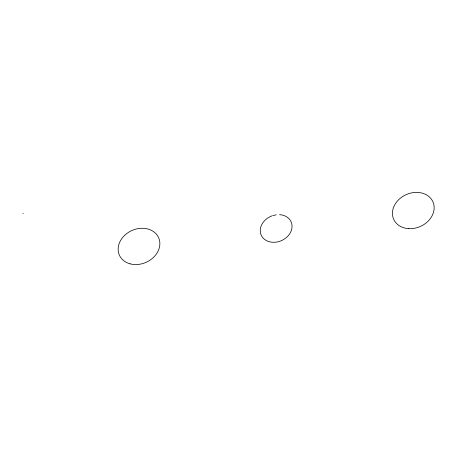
<?xml version="1.0" encoding="UTF-8"?>
<svg xmlns="http://www.w3.org/2000/svg" width="457" height="457" viewBox="0 0 457 457"><rect width="100%" height="100%" fill="white"/><g stroke="black" fill="none" stroke-linecap="round" stroke-linejoin="round"><path stroke-width="0.69" d="M272.835 215.63L276.211 214.807M22.85 213.413L23.33 213.35M279.593 214.744L280.324 214.733A16.366 13.276 -23.9 0 1 289.138 234.618A16.366 13.276 -23.9 0 1 263.089 238.023A16.366 13.276 -23.9 0 1 272.098 215.813M408.604 228.643A21.485 17.423 -23.9 0 0 433.247 202.611A21.485 17.423 -23.9 0 0 398.024 200.36A21.485 17.423 -23.9 0 0 408.604 228.643M130.114 263.843A21.485 17.423 -23.9 0 0 159.801 242.13A21.485 17.423 -23.9 0 0 127.097 233.293A21.485 17.423 -23.9 0 0 130.114 263.843"/></g></svg>
